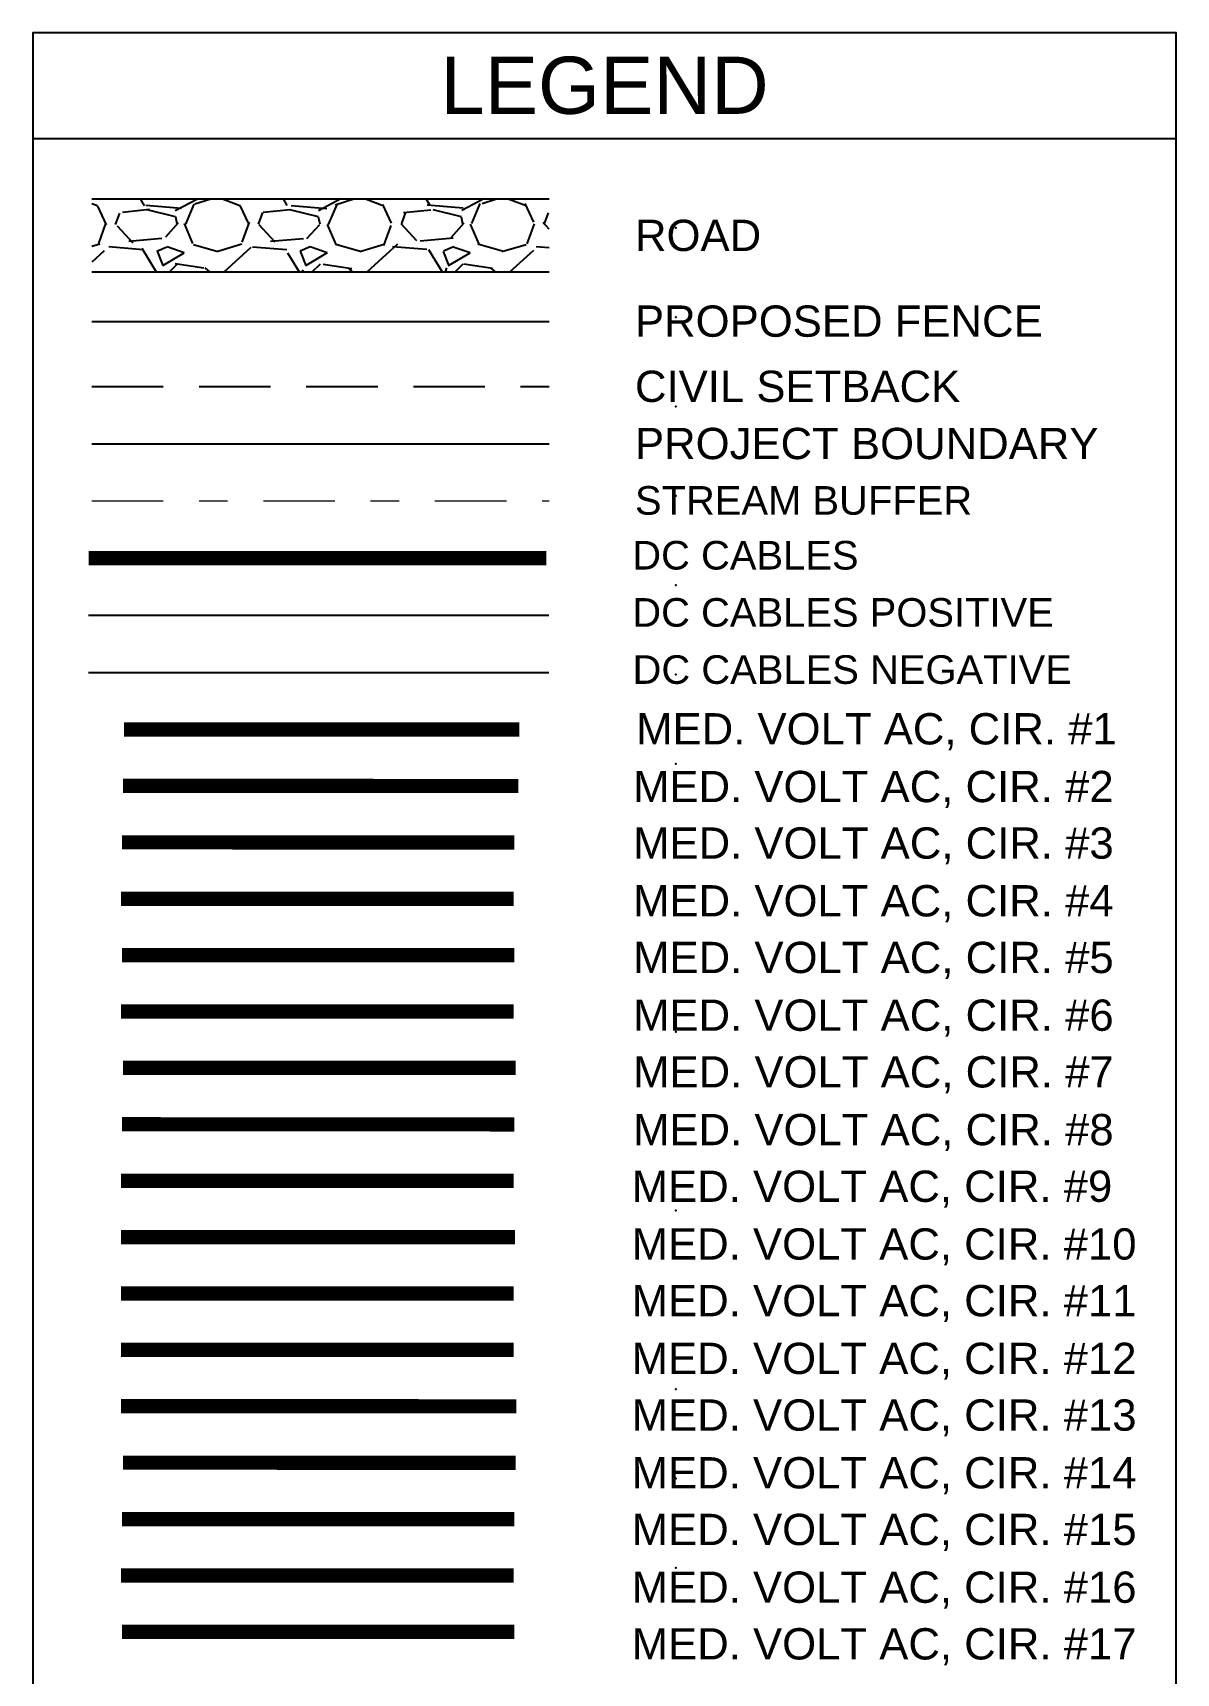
# Model space of a CAD drawing. Extents: x -17.4 to 74.7, y -40.9 to -4.1.
# Drawn here: x -8.36 to -4.36, y -18.95 to -13.21 of the extents above; entities that cross this region are included whole.
import ezdxf
from ezdxf.lldxf.tags import DXFTag

# ---------------------------------------------------------------- set-up
doc = ezdxf.new("R2010")
doc.units = 0
doc.header["$MEASUREMENT"] = 0
doc.linetypes.add('DASHDOT2', pattern=[0.5, 0.25, -0.125, 0, -0.125])
doc.linetypes.add('DASHED2', pattern=[0.375, 0.25, -0.125])
for name, color, linetype in [('C-FENCE', 92, 'FENCELINE1'), ('C-ROAD', 1, 'Continuous'), ('C-ROAD-HATCH', 252, 'Continuous'), ('G-ANNO-TEXT', 1, 'Continuous'), ('PV-CABL-MV1', 170, 'MV ROUTING #1'), ('PV-CABL-MV10', 130, 'MV ROUTING #10'), ('PV-CABL-MV11', 170, 'MV ROUTING #11'), ('PV-CABL-MV12', 210, 'MV ROUTING #12'), ('PV-CABL-MV13', 170, 'MV ROUTING #13'), ('PV-CABL-MV14', 80, 'MV ROUTING #14'), ('PV-CABL-MV15', 210, 'MV ROUTING #15'), ('PV-CABL-MV16', 10, 'MV ROUTING #16'), ('PV-CABL-MV17', 130, 'MV ROUTING #17'), ('PV-CABL-MV2', 80, 'MV ROUTING #2'), ('PV-CABL-MV3', 210, 'MV ROUTING #3'), ('PV-CABL-MV4', 10, 'MV ROUTING #4'), ('PV-CABL-MV5', 130, 'MV ROUTING #5'), ('PV-CABL-MV6', 190, 'MV ROUTING #6'), ('PV-CABL-MV7', 80, 'MV ROUTING #7'), ('PV-CABL-MV8', 210, 'MV ROUTING #8'), ('PV-CABL-MV9', 10, 'MV ROUTING #9'), ('PV-DC-CABL-UG+', 6, 'DC+'), ('PV-DC-CABL-UG-', 6, 'DC-'), ('PVcase PV Area', 30, 'Continuous')]:
    doc.layers.add(name, color=color, linetype=linetype)
doc.layers.add('EX-BUFFER', color=5, linetype='DASHDOT2', lineweight=9)
doc.layers.add('G-NPLT', color=67, linetype='Continuous', plot=False)
doc.layers.add('PV-DC-CABL-UG', color=6, linetype='DC', true_color=0xff00ff)
doc.styles.add('NEI-A', font='arial.ttf')
tags = doc.linetypes.add('DC', pattern='A,0.176989,-0.049113,["DC",NEI-A,S=0.1,R=0,X=0,Y=-0.05],-0.250887,0.176989', length=0.653978).pattern_tags.tags
tags[6] = DXFTag(74, 10)
tags = doc.linetypes.add('DC+', pattern='A,0.176989,-0.049113,["DC+",NEI-A,S=0.1,R=0,X=0,Y=-0.05],-0.049113,-0.250887,0.176989', length=0.7030909999999999).pattern_tags.tags
tags[6] = DXFTag(74, 10)
tags = doc.linetypes.add('DC-', pattern='A,0.176989,-0.049113,["DC-",NEI-A,S=0.1,R=0,X=0,Y=-0.05],-0.049113,-0.250887,0.176989', length=0.7030909999999999).pattern_tags.tags
tags[6] = DXFTag(74, 10)
doc.linetypes.add('FENCELINE1', pattern='A,0.25,-0.1,[133,ltypeshp.shx,S=0.1,R=0,X=-0.1,Y=0],-0.1,1', length=1.45)
doc.linetypes.add('MV ROUTING #1', pattern='A,1,-0.25,0,0.1,-0.25,["MV1",NEI-A,S=0.5,R=0,X=0,Y=-0.2],-1.5', length=3.1)
tags = doc.linetypes.add('MV ROUTING #10', pattern='A,1,-0.25,0,0.1,-0.25,["MV10",NEI-A,S=0.5,R=0,X=0,Y=-0.2],-1.99', length=3.59).pattern_tags.tags
tags[12] = DXFTag(74, 10)
tags = doc.linetypes.add('MV ROUTING #11', pattern='A,1,-0.25,0,0.1,-0.25,["MV11",NEI-A,S=0.5,R=0,X=0,Y=-0.2],-1.99', length=3.59).pattern_tags.tags
tags[12] = DXFTag(74, 10)
tags = doc.linetypes.add('MV ROUTING #12', pattern='A,1,-0.25,0,0.1,-0.25,["MV12",NEI-A,S=0.5,R=0,X=0,Y=-0.2],-1.99', length=3.59).pattern_tags.tags
tags[12] = DXFTag(74, 10)
tags = doc.linetypes.add('MV ROUTING #13', pattern='A,1,-0.25,0,0.1,-0.25,["MV13",NEI-A,S=0.5,R=0,X=0,Y=-0.2],-1.99', length=3.59).pattern_tags.tags
tags[12] = DXFTag(74, 10)
tags = doc.linetypes.add('MV ROUTING #14', pattern='A,1,-0.25,0,0.1,-0.25,["MV14",NEI-A,S=0.5,R=0,X=0,Y=-0.2],-1.99', length=3.59).pattern_tags.tags
tags[12] = DXFTag(74, 10)
tags = doc.linetypes.add('MV ROUTING #15', pattern='A,1,-0.25,0,0.1,-0.25,["MV15",NEI-A,S=0.5,R=0,X=0,Y=-0.2],-1.99', length=3.59).pattern_tags.tags
tags[12] = DXFTag(74, 10)
tags = doc.linetypes.add('MV ROUTING #16', pattern='A,1,-0.25,0,0.1,-0.25,["MV16",NEI-A,S=0.5,R=0,X=0,Y=-0.2],-1.99', length=3.59).pattern_tags.tags
tags[12] = DXFTag(74, 10)
tags = doc.linetypes.add('MV ROUTING #17', pattern='A,1,-0.25,0,0.1,-0.25,["MV17",NEI-A,S=0.5,R=0,X=0,Y=-0.2],-1.99', length=3.59).pattern_tags.tags
tags[12] = DXFTag(74, 10)
doc.linetypes.add('MV ROUTING #2', pattern='A,1,-0.25,0,0.1,-0.25,["MV2",NEI-A,S=0.5,R=0,X=0,Y=-0.2],-1.5', length=3.1)
doc.linetypes.add('MV ROUTING #3', pattern='A,1,-0.25,0,0.1,-0.25,["MV3",NEI-A,S=0.5,R=0,X=0,Y=-0.2],-1.5', length=3.1)
doc.linetypes.add('MV ROUTING #4', pattern='A,1,-0.25,0,0.1,-0.25,["MV4",NEI-A,S=0.5,R=0,X=0,Y=-0.2],-1.5', length=3.1)
doc.linetypes.add('MV ROUTING #5', pattern='A,1,-0.25,0,0.1,-0.25,["MV5",NEI-A,S=0.5,R=0,X=0,Y=-0.2],-1.5', length=3.1)
doc.linetypes.add('MV ROUTING #6', pattern='A,1,-0.25,0,0.1,-0.25,["MV6",NEI-A,S=0.5,R=0,X=0,Y=-0.2],-1.5', length=3.1)
tags = doc.linetypes.add('MV ROUTING #7', pattern='A,1,-0.25,0,0.1,-0.25,["MV7",NEI-A,S=0.5,R=0,X=0,Y=-0.2],-1.5', length=3.1).pattern_tags.tags
tags[12] = DXFTag(74, 10)
tags = doc.linetypes.add('MV ROUTING #8', pattern='A,1,-0.25,0,0.1,-0.25,["MV8",NEI-A,S=0.5,R=0,X=0,Y=-0.2],-1.5', length=3.1).pattern_tags.tags
tags[12] = DXFTag(74, 10)
tags = doc.linetypes.add('MV ROUTING #9', pattern='A,1,-0.25,0,0.1,-0.25,["MV9",NEI-A,S=0.5,R=0,X=0,Y=-0.2],-1.5', length=3.1).pattern_tags.tags
tags[12] = DXFTag(74, 10)

# ---------------------------------------------------------------- blocks, each defined once
blk = doc.blocks.new('*U26')
blk.add_lwpolyline([(-2, -11.62), (2, -11.62), (2, 0), (-2, 0)], close=True)
blk.add_lwpolyline([(-2, -0.3699999999999992), (2, -0.3699999999999992)])
at = {"layer": 'G-NPLT'}
for p in [(0.25, -0.6824999999999992), (0.25, -0.9949999999999992), (0.25, -1.307499999999999), (0.25, -1.619999999999999), (0.25, -1.932499999999999), (0.25, -2.244999999999999), (0.25, -2.557499999999999), (0.25, -2.869999999999999), (0.25, -3.182499999999999), (0.25, -3.494999999999999), (0.25, -3.807499999999999), (0.25, -4.119999999999999), (0.25, -4.432499999999999), (0.25, -4.744999999999999), (0.25, -5.057499999999999), (0.25, -5.369999999999999), (0.25, -5.682499999999999)]:
    blk.add_point(p, dxfattribs=at)
at = {"layer": 'G-ANNO-TEXT', "insert": (0, -0.1849999999999996), "char_height": 0.2, "attachment_point": 5, "style": 'NEI-A'}
blk.add_mtext_dynamic_manual_height_columns('LEGEND', width=3.607447826231223, gutter_width=0.625, heights=[0], dxfattribs=at)

msp = doc.modelspace()

# ---------------------------------------------------------------- hatches: boundary and pattern name
at = {"layer": 'C-ROAD-HATCH'}
h = msp.add_hatch(dxfattribs=at)
h.set_pattern_fill('GRAVEL', color=256, scale=0.5)
h.set_pattern_definition([(228.012787504, (-41.35850244712368, -47.38011160068601), (-4.000000000000031, -4.500000000000002), [0.067268, -6.659544023536849]), (184.969740728, (-41.40350244712369, -47.43011160068601), (5.999999999999988, 0.5000000000000175), [0.115434, -11.427962380615]), (132.510447078, (-41.51850244712368, -47.44011160068602), (5.000000000000059, -5.499999999999932), [0.08139400000000001, -8.05801629804985]), (267.273689006, (-41.71350244712369, -47.56511160068602), (0.5000000000000121, 10.00000000000001), [0.1051189999999997, -10.40677902081446]), (292.833654178, (-41.71850244712368, -47.67011160068601), (-2.499999999999994, 6.000000000000014), [0.1030774999999997, -10.20468656404411]), (357.273689006, (-41.67850244712368, -47.76511160068601), (-10.00000000000001, 0.5000000000000128), [0.1051189999999997, -10.40677902081446]), (37.6942404667, (-41.57350244712369, -47.77011160068601), (-6.499999999999999, -4.999999999999987), [0.1390145, -13.762424274458]), (72.2553283749, (-41.46350244712369, -47.68511160068601), (3.500000000000014, 11), [0.1312439999999993, -12.99316074840665]), (121.429565615, (-41.42350244712368, -47.56011160068601), (-4.00000000000001, 6.499999999999994), [0.105475, -10.4420365548645]), (175.236358309, (-41.47850244712368, -47.47011160068602), (5.499999999999992, -0.500000000000019), [0.120416, -5.90038128939615]), (222.397437798, (-41.59850244712368, -47.46011160068601), (-5.999999999999981, -5.499999999999986), [0.155724, -15.41668750239745]), (138.814074834, (-41.21850244712368, -47.57011160068601), (-3.500000000000016, 3), [0.05315049999999982, -5.261922406367328]), (171.46923439, (-41.25850244712368, -47.53511160068602), (6.499999999999999, -0.9999999999999976), [0.1011185, -10.0107557080785]), (225, (-41.35850244712368, -47.52011160068601), (-5.551115123125783e-17, -0.4999999999999665), [0.0707105, -0.63639628118655]), (203.198590514, (-41.39350244712368, -47.46011160068601), (2.499999999999995, 0.9999999999999877), [0.038079, -3.76980755293195]), (291.801409486, (-41.42850244712368, -47.47511160068601), (-0.499999999999842, 1.500000000000051), [0.0538515, -2.63873090356725]), (30.96375653209999, (-41.40850244712368, -47.52511160068602), (1.500000000000027, 0.9999999999999898), [0.0874645, -2.82801144742265]), (161.565051177, (-41.33350244712368, -47.48011160068602), (1.000000000000006, -0.4999999999999883), [0.06324549999999966, -1.517893330084194]), (16.389540334, (-41.71850244712368, -47.47511160068601), (4.999999999999983, 1.500000000000022), [0.0886, -8.7714225733347]), (70.3461759419, (-41.63350244712368, -47.45011160068601), (-2.00000000000061, -5.500000000001698), [0.0743305, -7.3587038736595]), (293.198590514, (-41.33350244712368, -47.38011160068601), (-0.9999999999999852, 2.499999999999996), [0.0761575, -3.73172905293195]), (343.610459666, (-41.30350244712368, -47.45011160068601), (-4.999999999999983, 1.500000000000022), [0.08859999999999965, -8.771422573334455]), (339.44395478, (-41.71850244712368, -47.78511160068602), (-2.500000000000018, 1.000000000000012), [0.08543999999999966, -4.186561872658728]), (294.775140569, (-41.63850244712368, -47.81511160068602), (-2.500000000000003, 5.500000000000001), [0.071589, -7.087321531638]), (66.8014094864, (-41.32850244712368, -47.88011160068601), (0.9999999999999906, 2.499999999999985), [0.0761575, -3.73172905293195]), (17.3540246363, (-41.29850244712368, -47.81011160068601), (-6.499999999999988, -1.999999999999981), [0.0838155, -8.29771180712]), (69.44395478040002, (-41.57350244712369, -47.88011160068601), (-1.000000000000004, -2.499999999999977), [0.04271999999999983, -4.229281872658728]), (101.309932474, (-41.35850244712368, -47.88011160068601), (-0.4999999999999819, 2.000000000000006), [0.025495, -2.5240147567964]), (165.963756532, (-41.36350244712368, -47.85511160068602), (1.499999999999979, -0.5000000000000007), [0.1030775, -1.95847531280885]), (186.009005957, (-41.46350244712369, -47.83011160068602), (5.000000000000023, 0.4999999999999916), [0.095525, -9.456961587271401]), (303.690067526, (-41.40850244712368, -47.57011160068601), (-0.4999999999999936, 0.9999999999999929), [0.07211099999999965, -1.730664637731995]), (353.157226587, (-41.36850244712368, -47.63011160068601), (8.500000000000007, -1.000000000000026), [0.125897, -12.46378131201415]), (60.9453959009, (-41.24350244712368, -47.64511160068601), (-1.999999999999988, -3.499999999999988), [0.051478, -5.0963370704935]), (90, (-41.21850244712368, -47.60011160068601), (-0.4999999999999999, 0.5), [0.03, -0.47]), (120.256437164, (-41.47350244712368, -47.81511160068602), (2.000000000000004, -3.500000000000004), [0.069462, -6.876759994724901]), (48.01278750420001, (-41.50850244712368, -47.75511160068601), (4, 4.499999999999988), [0.134536, -6.592276023536849]), (0, (-41.41850244712369, -47.65511160068601), (0.5, 0.5), [0.13, -0.37]), (325.3048464690001, (-41.28850244712368, -47.65511160068601), (5.000000000000069, -3.499999999999913), [0.07905699999999966, -7.826637150420978]), (254.054604099, (-41.22350244712368, -47.70011160068601), (-0.5000000000000189, -2.000000000000002), [0.072801, -3.56725394464025]), (207.645975364, (-41.24350244712368, -47.77011160068601), (-9.499999999999975, -5.000000000000024), [0.1185325, -11.7347370911297]), (175.42607874, (-41.34850244712368, -47.82511160068601), (-6.499999999999977, 0.5000000000000007), [0.1253995, -12.41453670398445])])
h.paths.add_polyline_path([(-6.553495922901817, -13.78884290974035), (-8.153495922901811, -13.78884290974036), (-8.153495922901811, -14.0452553780035), (-6.553495922901817, -14.04525537800348)])

# ---------------------------------------------------------------- linework, layer by layer
at = {"layer": 'C-FENCE', "ltscale": 0.3}
msp.add_lwpolyline([(-8.153495922901811, -14.21704914387193), (-6.553495922901817, -14.21704914387193)], dxfattribs=at)
at = {"layer": 'C-ROAD', "flags": 128}
for points in [[(-8.153495922901811, -13.78884290974036), (-6.553495922901817, -13.78884290974038)], [(-6.553495922901817, -14.04525537800347), (-8.153495922901811, -14.0452553780035)]]:
    msp.add_lwpolyline(points, dxfattribs=at)
at = {"layer": 'EX-BUFFER', "flags": 128}
msp.add_lwpolyline([(-8.153495922901811, -14.84525537800351), (-6.553495922901817, -14.84525537800351)], dxfattribs=at)
at = {"layer": 'G-ANNO-TEXT', "linetype": 'DASHED2'}
msp.add_lwpolyline([(-8.153495922901811, -14.44525537800351), (-6.553495922901817, -14.44525537800351)], dxfattribs=at)
at = {"layer": 'PV-CABL-MV1', "linetype": 'MV ROUTING #1', "ltscale": 0.15, "const_width": 0.05}
msp.add_lwpolyline([(-8.040620271439934, -15.64525537800353), (-6.658189194921846, -15.64543104273605)], dxfattribs=at)
at = {"layer": 'PV-CABL-MV10', "linetype": 'MV ROUTING #10', "ltscale": 0.15, "const_width": 0.05}
msp.add_lwpolyline([(-8.051329493770936, -17.4209531404686), (-6.673201815922823, -17.42112880520113)], dxfattribs=at)
at = {"layer": 'PV-CABL-MV11', "linetype": 'MV ROUTING #11', "ltscale": 0.15, "const_width": 0.05}
msp.add_lwpolyline([(-8.051329493770936, -17.61825280956618), (-6.678358289075732, -17.6184284742987)], dxfattribs=at)
at = {"layer": 'PV-CABL-MV12', "linetype": 'MV ROUTING #12', "ltscale": 0.15, "const_width": 0.05}
msp.add_lwpolyline([(-8.051329493770936, -17.81555280956618), (-6.678358289075732, -17.8157284742987)], dxfattribs=at)
at = {"layer": 'PV-CABL-MV13', "linetype": 'MV ROUTING #13', "ltscale": 0.15, "const_width": 0.05}
msp.add_lwpolyline([(-8.051329493770936, -18.01285341473759), (-6.668898417252848, -18.01302907947012)], dxfattribs=at)
at = {"layer": 'PV-CABL-MV14', "ltscale": 0.15, "const_width": 0.05}
msp.add_lwpolyline([(-8.044421338983398, -18.2101536934297), (-6.671450134288193, -18.21032935816222)], dxfattribs=at)
at = {"layer": 'PV-CABL-MV15', "ltscale": 0.15, "const_width": 0.05}
msp.add_lwpolyline([(-8.048222406526861, -18.4074532071023), (-6.675251201831657, -18.40762887183482)], dxfattribs=at)
at = {"layer": 'PV-CABL-MV16', "ltscale": 0.15, "const_width": 0.05}
msp.add_lwpolyline([(-8.051329493770936, -18.60475280956617), (-6.678358289075732, -18.6049284742987)], dxfattribs=at)
at = {"layer": 'PV-CABL-MV17', "ltscale": 0.15, "const_width": 0.05}
msp.add_lwpolyline([(-8.048222406526861, -18.80205320710229), (-6.675251201831657, -18.80222887183482)], dxfattribs=at)
at = {"layer": 'PV-CABL-MV2', "linetype": 'MV ROUTING #2', "ltscale": 0.15, "const_width": 0.05}
msp.add_lwpolyline([(-8.044421338983398, -15.84255429255292), (-6.661990262465309, -15.84272995728544)], dxfattribs=at)
at = {"layer": 'PV-CABL-MV3', "linetype": 'MV ROUTING #3', "ltscale": 0.15, "const_width": 0.05}
msp.add_lwpolyline([(-8.048222406526861, -16.03985320710231), (-6.675251201831657, -16.04002887183483)], dxfattribs=at)
at = {"layer": 'PV-CABL-MV4', "linetype": 'MV ROUTING #4', "ltscale": 0.15, "const_width": 0.05}
msp.add_lwpolyline([(-8.051329493770936, -16.23715280956619), (-6.678358289075732, -16.23732847429871)], dxfattribs=at)
at = {"layer": 'PV-CABL-MV5', "linetype": 'MV ROUTING #5', "ltscale": 0.15, "const_width": 0.05}
msp.add_lwpolyline([(-8.048222406526861, -16.43445320710231), (-6.675251201831657, -16.43462887183483)], dxfattribs=at)
at = {"layer": 'PV-CABL-MV6', "linetype": 'MV ROUTING #6', "ltscale": 0.15, "const_width": 0.05}
msp.add_lwpolyline([(-8.051329493770936, -16.63175280956619), (-6.678358289075732, -16.63192847429871)], dxfattribs=at)
at = {"layer": 'PV-CABL-MV7', "linetype": 'MV ROUTING #7', "ltscale": 0.15, "const_width": 0.05}
msp.add_lwpolyline([(-8.044421338983398, -16.82905369342971), (-6.671450134288193, -16.82922935816223)], dxfattribs=at)
at = {"layer": 'PV-CABL-MV8', "linetype": 'MV ROUTING #8', "ltscale": 0.15, "const_width": 0.05}
msp.add_lwpolyline([(-8.048222406526861, -17.0263532071023), (-6.675251201831657, -17.02652887183483)], dxfattribs=at)
at = {"layer": 'PV-CABL-MV9', "linetype": 'MV ROUTING #9', "ltscale": 0.15, "const_width": 0.05}
msp.add_lwpolyline([(-8.051329493770936, -17.22365280956618), (-6.678358289075732, -17.22382847429871)], dxfattribs=at)
at = {"layer": 'PV-DC-CABL-UG', "ltscale": 0.8, "const_width": 0.05}
msp.add_lwpolyline([(-8.165075645072818, -15.04534124710386), (-6.563334645392814, -15.04534124710386)], dxfattribs=at)
at = {"layer": 'PV-DC-CABL-UG+', "ltscale": 0.8}
msp.add_lwpolyline([(-8.165075645072818, -15.24534124710387), (-6.555152265950966, -15.24534124710387)], dxfattribs=at)
at = {"layer": 'PV-DC-CABL-UG-', "ltscale": 0.8}
msp.add_lwpolyline([(-8.165075645072818, -15.44534124710387), (-6.555152265950966, -15.44534124710387)], dxfattribs=at)
at = {"layer": 'PVcase PV Area', "ltscale": 0.025}
msp.add_lwpolyline([(-8.153495922901811, -14.64525537800351), (-6.553495922901817, -14.64525537800351)], dxfattribs=at)

# ---------------------------------------------------------------- block references
at = {"layer": 'G-ANNO-TEXT'}
msp.add_blockref('*U26', (-6.360113955511906, -13.20759434171129), dxfattribs=at)

# ---------------------------------------------------------------- texts
at = {"layer": 'G-ANNO-TEXT', "attachment_point": 4, "style": 'NEI-A'}
for s, insert, char_height, width in [('ROAD', (-6.253495922901806, -13.91704914387194), 0.1094, 5.035966917302644), ('PROPOSED FENCE', (-6.253495922901806, -14.21704914387193), 0.1094, 5.035966917302644), ('CIVIL SETBACK', (-6.253495922901806, -14.44522150037489), 0.1094, 1.832013685846802), ('PROJECT BOUNDARY', (-6.253495922901806, -14.6452215002404), 0.1094, 1.62179604638472), ('STREAM BUFFER', (-6.253495922901806, -14.84428808029063), 0.1, 1.62179604638472), ('DC CABLES', (-6.263011160321952, -15.03607979445617), 0.1, 1.759640032317102), ('DC CABLES POSITIVE', (-6.263011160321952, -15.23607979445617), 0.1, 1.759640032317102), ('DC CABLES NEGATIVE', (-6.261992545562421, -15.43607979445618), 0.1, 1.759640032317102)]:
    msp.add_mtext(s, dxfattribs=dict(at, insert=insert, char_height=char_height, width=width))
at = {"layer": 'G-ANNO-TEXT', "char_height": 0.1094, "attachment_point": 4, "style": 'NEI-A'}
for s, width, heights, insert in [('MED. VOLT AC, CIR. #1 ', 1.805758388845735, [0], (-6.249404733180882, -15.65277637785448)), ('MED. VOLT AC, CIR. #2 ', 1.805758388845735, [0], (-6.260255595467868, -15.85475570911403)), ('MED. VOLT AC, CIR. #3 ', 1.834225141119934, [0], (-6.260113955511883, -16.05250577635285)), ('MED. VOLT AC, CIR. #4 ', 1.834225141119934, [0], (-6.260255595467868, -16.25448707087831)), ('MED. VOLT AC, CIR. #5 ', 1.834225141119934, [0], (-6.260113955511883, -16.45274897434987)), ('MED. VOLT AC, CIR. #6 ', 1.834225141119934, [0], (-6.260255595467868, -16.65473026887534)), ('MED. VOLT AC, CIR. #7 ', 1.816433800586257, [0], (-6.260113955511883, -16.8529921723469)), ('MED. VOLT AC, CIR. #8 ', 1.816433800586257, [0], (-6.260255595467868, -17.05497346687237)), ('MED. VOLT AC, CIR. #9 ', 1.824850290005688, [0], (-6.264973999085527, -17.25320586216692)), ('MED. VOLT AC, CIR. #10 ', 1.824850290005688, [0], (-6.265115639041511, -17.45518715669238)), ('MED. VOLT AC, CIR. #11 ', 1.803545023046954, [0], (-6.264973999085527, -17.65344906016394)), ('MED. VOLT AC, CIR. #12 ', 1.803545023046954, [0], (-6.265115639041511, -17.85543035468941)), ('MED. VOLT AC, CIR. #13 ', 1.803545023046954, [0], (-6.264973999085527, -18.05369225816097)), ('MED. VOLT AC, CIR. #14 ', 1.803545023046954, [0], (-6.265115639041511, -18.25567355268644)), ('MED. VOLT AC, CIR. #15 ', 1.767962341979601, [0], (-6.264973999085527, -18.453935456158)), ('MED. VOLT AC, CIR. #16 ', 1.767962341979601, [0], (-6.265115639041511, -18.65591675068347)), ('MED. VOLT AC, CIR. #17 ', 1.778637753720123, [0.2974048203728967], (-6.264973999085527, -18.85417865415503))]:
    msp.add_mtext_dynamic_manual_height_columns(s, width=width, gutter_width=0.546875, heights=heights, dxfattribs=dict(at, insert=insert))

doc.saveas('drawing.dxf')
